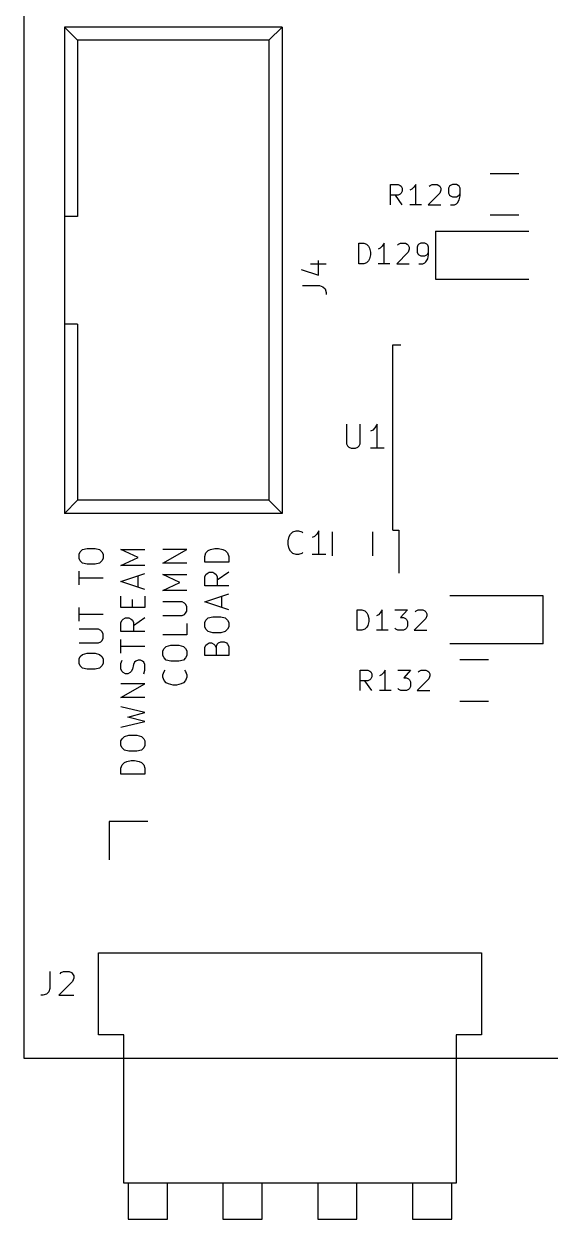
# Model space of a CAD drawing. Extents: x 25 to 125, y -132 to -25.
# Drawn here: x 25 to 46.99, y -131.72 to -81.78 of the extents above; entities that cross this region are included whole.
import ezdxf

# ---------------------------------------------------------------- set-up
doc = ezdxf.new("R2010")
doc.units = 0
doc.header["$MEASUREMENT"] = 0
doc.layers.add('BLACK', color=7, linetype='CONTINUOUS')

msp = doc.modelspace()

# ---------------------------------------------------------------- linework, layer by layer
at = {"layer": 'Black'}
for p, q in [((25, -25), (25, -125)), ((26.692, -81.915), (26.692, -102.235)), ((35.792, -81.915), (26.692, -81.915)), ((26.692, -81.915), (27.242, -82.455)), ((35.792, -81.915), (35.242, -82.455)), ((35.792, -81.915), (35.792, -102.235)), ((27.242, -82.455), (27.242, -89.825)), ((35.242, -82.455), (27.242, -82.455)), ((35.242, -82.455), (35.242, -101.675)), ((44.485, -88.025), (45.685, -88.025)), ((40.3207, -89.3353), (40.3207, -88.4853)), ((40.3207, -88.4853), (40.6445, -88.4853)), ((40.6445, -88.4853), (40.7255, -88.5258)), ((40.7255, -88.8901), (40.6445, -88.9306)), ((40.7255, -88.5258), (40.7659, -88.5663)), ((40.7659, -88.8496), (40.7255, -88.8901)), ((40.7659, -88.5663), (40.8064, -88.6472)), ((40.8064, -88.7687), (40.7659, -88.8496)), ((40.8064, -88.6472), (40.8064, -88.7687)), ((41.2112, -88.6877), (41.1302, -88.7282)), ((41.2921, -88.6068), (41.2112, -88.6877)), ((41.3731, -88.4853), (41.2921, -88.6068)), ((41.3731, -89.3353), (41.3731, -88.4853)), ((42.385, -88.8496), (41.8993, -89.3353)), ((41.9397, -88.5663), (41.9802, -88.5258)), ((41.9802, -88.5258), (42.0612, -88.4853)), ((42.0612, -88.4853), (42.2636, -88.4853)), ((42.2636, -88.4853), (42.3445, -88.5258)), ((42.3445, -88.5258), (42.385, -88.5663)), ((42.385, -88.5663), (42.4255, -88.6472)), ((42.4255, -88.7282), (42.385, -88.8496)), ((42.4255, -88.6472), (42.4255, -88.7282)), ((42.7897, -88.5663), (42.7493, -88.6472)), ((42.7493, -88.6472), (42.7493, -88.8496)), ((42.7493, -88.8496), (42.7897, -88.9306)), ((42.8302, -88.5258), (42.7897, -88.5663)), ((42.9112, -88.4853), (42.8302, -88.5258)), ((43.0731, -88.4853), (42.9112, -88.4853)), ((43.154, -88.5258), (43.0731, -88.4853)), ((43.1945, -88.5663), (43.154, -88.5258)), ((43.235, -88.6472), (43.1945, -88.5663)), ((43.1945, -88.9306), (43.235, -88.8496)), ((43.235, -88.971), (43.235, -88.6472)), ((40.6445, -88.9306), (40.3207, -88.9306)), ((40.8064, -89.3353), (40.5231, -88.9306)), ((41.6159, -89.3353), (41.1302, -89.3353)), ((41.8993, -89.3353), (42.4255, -89.3353)), ((42.7897, -88.9306), (42.8302, -88.971)), ((42.8302, -88.971), (42.9112, -89.0115)), ((42.8302, -89.3353), (42.9921, -89.3353)), ((42.9112, -89.0115), (43.0731, -89.0115)), ((42.9921, -89.3353), (43.0731, -89.2948)), ((43.0731, -89.0115), (43.154, -88.971)), ((43.0731, -89.2948), (43.1136, -89.2544)), ((43.1136, -89.2544), (43.1945, -89.1329)), ((43.154, -88.971), (43.1945, -88.9306)), ((43.1945, -89.1329), (43.235, -88.971)), ((27.242, -89.825), (26.692, -89.825)), ((45.685, -89.775), (44.485, -89.775)), ((42.2, -90.44), (42.2, -92.44)), ((42.2, -90.44), (46.1, -90.44)), ((38.9999, -91.7991), (38.9999, -90.9491)), ((38.9999, -90.9491), (39.2023, -90.9491)), ((39.2023, -90.9491), (39.3237, -90.9896)), ((39.3237, -90.9896), (39.4047, -91.0706)), ((39.4047, -91.0706), (39.4451, -91.1515)), ((39.4451, -91.1515), (39.4856, -91.3134)), ((39.4856, -91.3134), (39.4856, -91.4348)), ((39.8904, -91.1515), (39.8094, -91.192)), ((39.9713, -91.0706), (39.8904, -91.1515)), ((40.0523, -90.9491), (39.9713, -91.0706)), ((40.0523, -91.7991), (40.0523, -90.9491)), ((41.0642, -91.3134), (40.5785, -91.7991)), ((40.6189, -91.0301), (40.6594, -90.9896)), ((40.6594, -90.9896), (40.7404, -90.9491)), ((40.7404, -90.9491), (40.9428, -90.9491)), ((40.9428, -90.9491), (41.0237, -90.9896)), ((41.0237, -90.9896), (41.0642, -91.0301)), ((41.0642, -91.0301), (41.1047, -91.111)), ((41.1047, -91.192), (41.0642, -91.3134)), ((41.1047, -91.111), (41.1047, -91.192)), ((41.4689, -91.0301), (41.4285, -91.111)), ((41.4285, -91.111), (41.4285, -91.3134)), ((41.4285, -91.3134), (41.4689, -91.3944)), ((41.5094, -90.9896), (41.4689, -91.0301)), ((41.4689, -91.3944), (41.5094, -91.4348)), ((41.5904, -90.9491), (41.5094, -90.9896)), ((41.7523, -90.9491), (41.5904, -90.9491)), ((41.8332, -90.9896), (41.7523, -90.9491)), ((41.8737, -91.0301), (41.8332, -90.9896)), ((41.8332, -91.4348), (41.8737, -91.3944)), ((41.9142, -91.111), (41.8737, -91.0301)), ((41.8737, -91.3944), (41.9142, -91.3134)), ((41.9142, -91.4348), (41.9142, -91.111)), ((36.9713, -91.8084), (37.638, -91.8084)), ((37.3046, -92.2846), (37.3046, -91.6655)), ((39.2023, -91.7991), (38.9999, -91.7991)), ((39.3237, -91.7586), (39.2023, -91.7991)), ((39.4047, -91.6777), (39.3237, -91.7586)), ((39.4451, -91.5967), (39.4047, -91.6777)), ((39.4856, -91.4348), (39.4451, -91.5967)), ((40.2951, -91.7991), (39.8094, -91.7991)), ((40.5785, -91.7991), (41.1047, -91.7991)), ((41.5094, -91.4348), (41.5904, -91.4753)), ((41.5094, -91.7991), (41.6713, -91.7991)), ((41.5904, -91.4753), (41.7523, -91.4753)), ((41.6713, -91.7991), (41.7523, -91.7586)), ((41.7523, -91.4753), (41.8332, -91.4348)), ((41.7523, -91.7586), (41.7928, -91.7182)), ((41.7928, -91.7182), (41.8737, -91.5967)), ((41.8737, -91.5967), (41.9142, -91.4348)), ((36.5904, -92.0465), (37.3046, -92.2846)), ((36.638, -92.7131), (37.3523, -92.7131)), ((37.3523, -92.7131), (37.4951, -92.7608)), ((37.4951, -92.7608), (37.5904, -92.856)), ((37.5904, -92.856), (37.638, -92.9988)), ((42.2, -92.44), (46.1, -92.44)), ((37.638, -92.9988), (37.638, -93.0941)), ((27.242, -94.325), (26.692, -94.325)), ((27.242, -94.325), (27.242, -101.675)), ((40.415, -95.185), (40.75, -95.185)), ((40.415, -102.935), (40.415, -95.185)), ((38.4811, -98.5124), (38.4811, -99.3219)), ((39.0525, -99.3219), (39.0525, -98.5124)), ((39.5763, -98.7505), (39.4811, -98.7981)), ((39.6716, -98.6552), (39.5763, -98.7505)), ((39.7668, -98.5124), (39.6716, -98.6552)), ((39.7668, -99.5124), (39.7668, -98.5124)), ((38.4811, -99.3219), (38.5287, -99.4171)), ((39.0049, -99.4171), (39.0525, -99.3219)), ((38.5287, -99.4171), (38.5763, -99.4648)), ((38.5763, -99.4648), (38.6716, -99.5124)), ((38.6716, -99.5124), (38.862, -99.5124)), ((38.862, -99.5124), (38.9573, -99.4648)), ((38.9573, -99.4648), (39.0049, -99.4171)), ((40.0525, -99.5124), (39.4811, -99.5124)), ((26.692, -102.235), (27.242, -101.675)), ((35.242, -101.675), (27.242, -101.675)), ((35.792, -102.235), (35.242, -101.675)), ((35.792, -102.235), (26.692, -102.235)), ((36.0443, -103.386), (36.0919, -103.195)), ((36.0919, -103.195), (36.1395, -103.1)), ((36.1395, -103.1), (36.2348, -103.005)), ((36.2348, -103.005), (36.3776, -102.957)), ((36.3776, -102.957), (36.4729, -102.957)), ((36.4729, -102.957), (36.6157, -103.005)), ((36.6157, -103.005), (36.6633, -103.053)), ((37.1395, -103.195), (37.0443, -103.243)), ((37.2348, -103.1), (37.1395, -103.195)), ((37.33, -102.957), (37.2348, -103.1)), ((37.33, -103.957), (37.33, -102.957)), ((37.885, -103.005), (37.885, -104.005)), ((39.585, -104.005), (39.585, -103.005)), ((40.415, -102.935), (40.665, -102.935)), ((40.665, -102.935), (40.665, -104.735)), ((27.3074, -103.934), (27.355, -103.838)), ((27.355, -103.838), (27.4502, -103.743)), ((27.4502, -103.743), (27.6407, -103.695)), ((27.6407, -103.695), (27.974, -103.695)), ((27.974, -103.695), (28.1645, -103.743)), ((28.1645, -103.743), (28.2598, -103.838)), ((28.2598, -103.838), (28.3074, -103.934)), ((29.7717, -104.076), (29.0574, -103.743)), ((29.0574, -103.743), (30.0574, -103.743)), ((30.8074, -104.315), (31.8074, -103.743)), ((31.8074, -103.743), (30.8074, -103.743)), ((32.605, -103.886), (32.7002, -103.791)), ((32.7002, -103.791), (32.7955, -103.743)), ((32.7955, -103.743), (32.986, -103.695)), ((32.986, -103.695), (33.1288, -103.695)), ((33.1288, -103.695), (33.3193, -103.743)), ((33.3193, -103.743), (33.4145, -103.791)), ((33.4145, -103.791), (33.5098, -103.886)), ((36.0443, -103.529), (36.0443, -103.386)), ((36.0919, -103.719), (36.0443, -103.529)), ((36.1395, -103.815), (36.0919, -103.719)), ((36.2348, -103.91), (36.1395, -103.815)), ((36.6633, -103.862), (36.6157, -103.91)), ((27.3074, -104.124), (27.3074, -103.934)), ((27.355, -104.219), (27.3074, -104.124)), ((27.4502, -104.315), (27.355, -104.219)), ((27.6407, -104.362), (27.4502, -104.315)), ((27.974, -104.362), (27.6407, -104.362)), ((28.1645, -104.315), (27.974, -104.362)), ((28.2598, -104.219), (28.1645, -104.315)), ((28.3074, -104.124), (28.2598, -104.219)), ((28.3074, -103.934), (28.3074, -104.124)), ((29.0574, -104.41), (29.7717, -104.076)), ((31.8074, -104.315), (30.8074, -104.315)), ((32.5574, -104.029), (32.605, -103.886)), ((32.5574, -104.267), (32.5574, -104.029)), ((33.5574, -104.267), (32.5574, -104.267)), ((33.5098, -103.886), (33.5574, -104.029)), ((33.5574, -104.029), (33.5574, -104.267)), ((36.3776, -103.957), (36.2348, -103.91)), ((36.4729, -103.957), (36.3776, -103.957)), ((36.6157, -103.91), (36.4729, -103.957)), ((37.6157, -103.957), (37.0443, -103.957)), ((27.3074, -105.219), (27.3074, -104.648)), ((30.0574, -104.41), (29.0574, -104.41)), ((29.0574, -105.076), (30.0574, -104.743)), ((29.7717, -105.315), (29.7717, -104.838)), ((31.5217, -105.124), (30.8074, -104.791)), ((30.8074, -104.791), (31.8074, -104.791)), ((32.5574, -104.886), (32.605, -104.791)), ((32.605, -104.791), (32.6526, -104.743)), ((32.6526, -104.743), (32.7479, -104.695)), ((32.7479, -104.695), (32.8907, -104.695)), ((32.8907, -104.695), (32.986, -104.743)), ((32.986, -104.743), (33.0336, -104.791)), ((33.0336, -104.791), (33.0812, -104.886)), ((33.5574, -104.695), (33.0812, -105.029)), ((28.3074, -104.934), (27.3074, -104.934)), ((30.0574, -105.41), (29.0574, -105.076)), ((30.8074, -105.457), (31.5217, -105.124)), ((32.5574, -105.267), (32.5574, -104.886)), ((33.5574, -105.267), (32.5574, -105.267)), ((33.0812, -104.886), (33.0812, -105.267)), ((29.0574, -106.172), (29.0574, -105.695)), ((29.5336, -106.172), (29.5336, -105.838)), ((30.0574, -105.695), (30.0574, -106.172)), ((31.8074, -105.457), (30.8074, -105.457)), ((32.5574, -105.934), (33.5574, -105.6)), ((33.2717, -106.172), (33.2717, -105.695)), ((46.7, -105.68), (42.8, -105.68)), ((46.7, -107.68), (46.7, -105.68)), ((27.3074, -106.743), (27.3074, -106.172)), ((30.0574, -106.172), (29.0574, -106.172)), ((31.6169, -105.934), (30.8074, -105.934)), ((31.7121, -105.981), (31.6169, -105.934)), ((31.7598, -106.029), (31.7121, -105.981)), ((31.8074, -106.124), (31.7598, -106.029)), ((31.7598, -106.41), (31.8074, -106.315)), ((31.8074, -106.315), (31.8074, -106.124)), ((33.5574, -106.267), (32.5574, -105.934)), ((38.9237, -107.115), (38.9237, -106.265)), ((38.9237, -106.265), (39.1261, -106.265)), ((39.1261, -106.265), (39.2475, -106.306)), ((39.2475, -106.306), (39.3285, -106.387)), ((39.9761, -106.265), (39.8951, -106.387)), ((39.9761, -107.115), (39.9761, -106.265)), ((40.5023, -106.265), (41.0285, -106.265)), ((41.0285, -106.265), (40.7451, -106.589)), ((41.3523, -106.346), (41.3927, -106.306)), ((41.3927, -106.306), (41.4737, -106.265)), ((41.4737, -106.265), (41.6761, -106.265)), ((41.6761, -106.265), (41.757, -106.306)), ((41.757, -106.306), (41.7975, -106.346)), ((41.7975, -106.346), (41.838, -106.427)), ((28.3074, -106.457), (27.3074, -106.457)), ((29.0574, -106.791), (29.105, -106.695)), ((29.0574, -107.172), (29.0574, -106.791)), ((29.105, -106.695), (29.1526, -106.648)), ((29.1526, -106.648), (29.2479, -106.6)), ((29.2479, -106.6), (29.3907, -106.6)), ((29.3907, -106.6), (29.486, -106.648)), ((29.486, -106.648), (29.5336, -106.695)), ((29.5336, -106.695), (29.5812, -106.791)), ((30.0574, -106.6), (29.5812, -106.934)), ((29.5812, -106.791), (29.5812, -107.172)), ((30.8074, -106.505), (31.6169, -106.505)), ((31.6169, -106.505), (31.7121, -106.457)), ((31.7121, -106.457), (31.7598, -106.41)), ((31.8074, -106.838), (31.8074, -107.315)), ((32.5574, -106.791), (32.605, -106.695)), ((32.5574, -106.981), (32.5574, -106.791)), ((32.605, -106.695), (32.7002, -106.6)), ((32.7002, -106.6), (32.8907, -106.553)), ((32.8907, -106.553), (33.224, -106.553)), ((33.224, -106.553), (33.4145, -106.6)), ((33.4145, -106.6), (33.5098, -106.695)), ((33.5098, -106.695), (33.5574, -106.791)), ((33.5574, -106.791), (33.5574, -106.981)), ((39.3285, -106.387), (39.3689, -106.468)), ((39.3689, -106.468), (39.4094, -106.63)), ((39.4094, -106.751), (39.3689, -106.913)), ((39.4094, -106.63), (39.4094, -106.751)), ((39.8142, -106.468), (39.7332, -106.508)), ((39.8951, -106.387), (39.8142, -106.468)), ((40.7451, -106.589), (40.8666, -106.589)), ((40.8666, -106.589), (40.9475, -106.63)), ((40.9475, -106.63), (40.988, -106.67)), ((40.988, -106.67), (41.0285, -106.751)), ((41.0285, -106.751), (41.0285, -106.953)), ((41.7975, -106.63), (41.3118, -107.115)), ((41.838, -106.508), (41.7975, -106.63)), ((41.838, -106.427), (41.838, -106.508)), ((28.1169, -107.076), (27.3074, -107.076)), ((28.2121, -107.124), (28.1169, -107.076)), ((28.2598, -107.172), (28.2121, -107.124)), ((28.3074, -107.267), (28.2598, -107.172)), ((28.3074, -107.457), (28.3074, -107.267)), ((30.0574, -107.172), (29.0574, -107.172)), ((31.8074, -107.315), (30.8074, -107.315)), ((32.605, -107.076), (32.5574, -106.981)), ((32.7002, -107.172), (32.605, -107.076)), ((32.8907, -107.219), (32.7002, -107.172)), ((33.224, -107.219), (32.8907, -107.219)), ((33.4145, -107.172), (33.224, -107.219)), ((33.5098, -107.076), (33.4145, -107.172)), ((33.5574, -106.981), (33.5098, -107.076)), ((39.1261, -107.115), (38.9237, -107.115)), ((39.2475, -107.075), (39.1261, -107.115)), ((39.3285, -106.994), (39.2475, -107.075)), ((39.3689, -106.913), (39.3285, -106.994)), ((40.2189, -107.115), (39.7332, -107.115)), ((40.5427, -107.075), (40.5023, -107.034)), ((40.6237, -107.115), (40.5427, -107.075)), ((40.8666, -107.115), (40.6237, -107.115)), ((40.9475, -107.075), (40.8666, -107.115)), ((40.988, -107.034), (40.9475, -107.075)), ((41.0285, -106.953), (40.988, -107.034)), ((41.3118, -107.115), (41.838, -107.115)), ((27.3074, -107.648), (28.1169, -107.648)), ((28.1169, -107.648), (28.2121, -107.6)), ((28.2121, -107.6), (28.2598, -107.553)), ((28.2598, -107.553), (28.3074, -107.457)), ((29.0574, -108.076), (29.0574, -107.505)), ((30.0574, -107.791), (29.0574, -107.791)), ((30.855, -107.886), (30.9502, -107.791)), ((30.9502, -107.791), (31.1407, -107.743)), ((31.1407, -107.743), (31.474, -107.743)), ((31.474, -107.743), (31.6645, -107.791)), ((31.6645, -107.791), (31.7598, -107.886)), ((32.5574, -107.838), (32.605, -107.743)), ((32.5574, -108.172), (32.5574, -107.838)), ((32.605, -107.743), (32.6526, -107.695)), ((32.6526, -107.695), (32.7479, -107.648)), ((32.7479, -107.648), (32.8431, -107.648)), ((32.8431, -107.648), (32.9383, -107.695)), ((32.9383, -107.695), (32.986, -107.743)), ((32.986, -107.743), (33.0336, -107.838)), ((33.0336, -107.838), (33.0812, -107.695)), ((33.0336, -107.838), (33.0336, -108.172)), ((33.0812, -107.695), (33.1288, -107.648)), ((33.1288, -107.648), (33.224, -107.6)), ((33.224, -107.6), (33.3669, -107.6)), ((33.3669, -107.6), (33.4621, -107.648)), ((33.4621, -107.648), (33.5098, -107.695)), ((33.5098, -107.695), (33.5574, -107.791)), ((33.5574, -107.791), (33.5574, -108.172)), ((46.7, -107.68), (42.8, -107.68)), ((27.3074, -108.315), (27.355, -108.219)), ((27.3074, -108.505), (27.3074, -108.315)), ((27.355, -108.219), (27.4502, -108.124)), ((27.4502, -108.124), (27.6407, -108.076)), ((27.6407, -108.076), (27.974, -108.076)), ((27.974, -108.076), (28.1645, -108.124)), ((28.1645, -108.124), (28.2598, -108.219)), ((28.2598, -108.219), (28.3074, -108.315)), ((28.3074, -108.315), (28.3074, -108.505)), ((29.0574, -108.505), (29.105, -108.362)), ((29.7717, -108.362), (29.6764, -108.41)), ((29.8669, -108.362), (29.7717, -108.362)), ((29.9621, -108.41), (29.8669, -108.362)), ((30.8074, -107.981), (30.855, -107.886)), ((30.8074, -108.172), (30.8074, -107.981)), ((30.855, -108.267), (30.8074, -108.172)), ((30.9502, -108.362), (30.855, -108.267)), ((31.1407, -108.41), (30.9502, -108.362)), ((31.6645, -108.362), (31.474, -108.41)), ((31.7598, -108.267), (31.6645, -108.362)), ((31.7598, -107.886), (31.8074, -107.981)), ((31.8074, -108.172), (31.7598, -108.267)), ((31.8074, -107.981), (31.8074, -108.172)), ((33.5574, -108.172), (32.5574, -108.172)), ((43.215, -108.345), (44.415, -108.345)), ((27.355, -108.6), (27.3074, -108.505)), ((27.4502, -108.695), (27.355, -108.6)), ((27.6407, -108.743), (27.4502, -108.695)), ((27.974, -108.743), (27.6407, -108.743)), ((28.1645, -108.695), (27.974, -108.743)), ((28.2598, -108.6), (28.1645, -108.695)), ((28.3074, -108.505), (28.2598, -108.6)), ((29.0574, -108.743), (29.0574, -108.505)), ((29.105, -108.838), (29.0574, -108.743)), ((29.1526, -108.886), (29.105, -108.838)), ((29.486, -108.838), (29.4383, -108.886)), ((29.5336, -108.743), (29.486, -108.838)), ((29.5812, -108.553), (29.5336, -108.743)), ((29.6288, -108.457), (29.5812, -108.553)), ((29.6764, -108.41), (29.6288, -108.457)), ((30.0098, -108.457), (29.9621, -108.41)), ((30.0574, -108.553), (30.0098, -108.457)), ((30.0098, -108.934), (30.0574, -108.791)), ((30.0574, -108.791), (30.0574, -108.553)), ((30.8074, -108.981), (30.855, -108.838)), ((30.855, -108.838), (30.9026, -108.791)), ((31.474, -108.41), (31.1407, -108.41)), ((31.7121, -108.791), (31.7598, -108.838)), ((31.7598, -108.838), (31.8074, -108.981)), ((39.0507, -109.63), (39.0507, -108.78)), ((39.0507, -108.78), (39.3745, -108.78)), ((39.3745, -108.78), (39.4555, -108.82)), ((39.4555, -108.82), (39.4959, -108.861)), ((39.4959, -108.861), (39.5364, -108.942)), ((40.1031, -108.78), (40.0221, -108.901)), ((40.1031, -109.63), (40.1031, -108.78)), ((40.6293, -108.78), (41.1555, -108.78)), ((41.1555, -108.78), (40.8721, -109.104)), ((41.4793, -108.861), (41.5197, -108.82)), ((41.5197, -108.82), (41.6007, -108.78)), ((41.6007, -108.78), (41.8031, -108.78)), ((41.8031, -108.78), (41.884, -108.82)), ((41.884, -108.82), (41.9245, -108.861)), ((41.9245, -108.861), (41.965, -108.942)), ((29.0574, -109.934), (30.0574, -109.362)), ((30.0574, -109.362), (29.0574, -109.362)), ((29.2479, -108.934), (29.1526, -108.886)), ((29.3431, -108.934), (29.2479, -108.934)), ((29.4383, -108.886), (29.3431, -108.934)), ((30.8074, -109.076), (30.8074, -108.981)), ((30.855, -109.219), (30.8074, -109.076)), ((30.9502, -109.315), (30.855, -109.219)), ((31.0455, -109.362), (30.9502, -109.315)), ((31.236, -109.41), (31.0455, -109.362)), ((31.5693, -109.362), (31.3788, -109.41)), ((31.6645, -109.315), (31.5693, -109.362)), ((31.7598, -109.219), (31.6645, -109.315)), ((31.8074, -109.076), (31.7598, -109.219)), ((31.8074, -108.981), (31.8074, -109.076)), ((39.3745, -109.225), (39.0507, -109.225)), ((39.5364, -109.63), (39.2531, -109.225)), ((39.4555, -109.185), (39.3745, -109.225)), ((39.4959, -109.144), (39.4555, -109.185)), ((39.5364, -109.063), (39.4959, -109.144)), ((39.5364, -108.942), (39.5364, -109.063)), ((39.9412, -108.982), (39.8602, -109.023)), ((40.0221, -108.901), (39.9412, -108.982)), ((40.8721, -109.104), (40.9936, -109.104)), ((40.9936, -109.104), (41.0745, -109.144)), ((41.0745, -109.144), (41.115, -109.185)), ((41.115, -109.185), (41.1555, -109.266)), ((41.1555, -109.266), (41.1555, -109.468)), ((41.9245, -109.144), (41.4388, -109.63)), ((41.965, -109.023), (41.9245, -109.144)), ((41.965, -108.942), (41.965, -109.023)), ((31.3788, -109.41), (31.236, -109.41)), ((40.3459, -109.63), (39.8602, -109.63)), ((40.6697, -109.589), (40.6293, -109.549)), ((40.7507, -109.63), (40.6697, -109.589)), ((40.9936, -109.63), (40.7507, -109.63)), ((41.0745, -109.589), (40.9936, -109.63)), ((41.115, -109.549), (41.0745, -109.589)), ((41.1555, -109.468), (41.115, -109.549)), ((41.4388, -109.63), (41.965, -109.63)), ((30.0574, -109.934), (29.0574, -109.934)), ((30.0574, -110.553), (29.0574, -110.315)), ((44.415, -110.095), (43.215, -110.095)), ((29.3431, -110.743), (30.0574, -110.553)), ((30.0574, -110.934), (29.3431, -110.743)), ((29.0574, -111.172), (30.0574, -110.934)), ((29.0574, -111.743), (29.105, -111.648)), ((29.0574, -111.934), (29.0574, -111.743)), ((29.105, -111.648), (29.2002, -111.553)), ((29.2002, -111.553), (29.3907, -111.505)), ((29.3907, -111.505), (29.724, -111.505)), ((29.724, -111.505), (29.9145, -111.553)), ((29.9145, -111.553), (30.0098, -111.648)), ((30.0098, -111.648), (30.0574, -111.743)), ((30.0574, -111.743), (30.0574, -111.934)), ((29.105, -112.029), (29.0574, -111.934)), ((29.2002, -112.124), (29.105, -112.029)), ((29.3907, -112.172), (29.2002, -112.124)), ((29.724, -112.172), (29.3907, -112.172)), ((29.9145, -112.124), (29.724, -112.172)), ((30.0098, -112.029), (29.9145, -112.124)), ((30.0574, -111.934), (30.0098, -112.029)), ((29.0574, -112.886), (29.105, -112.743)), ((29.105, -112.743), (29.2002, -112.648)), ((29.2002, -112.648), (29.2955, -112.6)), ((29.2955, -112.6), (29.486, -112.553)), ((29.486, -112.553), (29.6288, -112.553)), ((29.6288, -112.553), (29.8193, -112.6)), ((29.8193, -112.6), (29.9145, -112.648)), ((29.9145, -112.648), (30.0098, -112.743)), ((30.0098, -112.743), (30.0574, -112.886)), ((29.0574, -113.124), (29.0574, -112.886)), ((30.0574, -113.124), (29.0574, -113.124)), ((30.0574, -112.886), (30.0574, -113.124)), ((30.18, -115.103), (28.57, -115.103)), ((28.57, -115.103), (28.57, -116.713)), ((28.12, -120.603), (44.12, -120.603)), ((28.12, -124.023), (28.12, -120.603)), ((44.12, -120.603), (44.12, -124.023)), ((26.0827, -121.372), (26.0827, -122.087)), ((27.035, -121.801), (26.4636, -122.372)), ((26.5112, -121.468), (26.5589, -121.42)), ((26.5589, -121.42), (26.6541, -121.372)), ((26.6541, -121.372), (26.8922, -121.372)), ((26.8922, -121.372), (26.9874, -121.42)), ((26.9874, -121.42), (27.035, -121.468)), ((27.035, -121.468), (27.0827, -121.563)), ((27.0827, -121.658), (27.035, -121.801)), ((27.0827, -121.563), (27.0827, -121.658)), ((25.9398, -122.325), (25.797, -122.372)), ((26.035, -122.23), (25.9398, -122.325)), ((26.0827, -122.087), (26.035, -122.23)), ((25.797, -122.372), (25.7017, -122.372)), ((26.4636, -122.372), (27.0827, -122.372)), ((29.17, -124.023), (28.12, -124.023)), ((29.17, -130.223), (29.17, -124.023)), ((44.12, -124.023), (43.07, -124.023)), ((43.07, -124.023), (43.07, -130.223)), ((25, -125), (125, -125)), ((43.07, -130.223), (29.17, -130.223)), ((29.36, -130.223), (29.36, -131.723)), ((31, -131.723), (31, -130.223)), ((33.32, -130.223), (33.32, -131.723)), ((34.96, -131.723), (34.96, -130.223)), ((37.28, -130.223), (37.28, -131.723)), ((38.92, -131.723), (38.92, -130.223)), ((41.24, -130.223), (41.24, -131.723)), ((42.88, -131.723), (42.88, -130.223)), ((29.36, -131.723), (31, -131.723)), ((33.32, -131.723), (34.96, -131.723)), ((37.28, -131.723), (38.92, -131.723)), ((41.24, -131.723), (42.88, -131.723))]:
    msp.add_line(p, q, dxfattribs=at)

doc.saveas('drawing.dxf')
